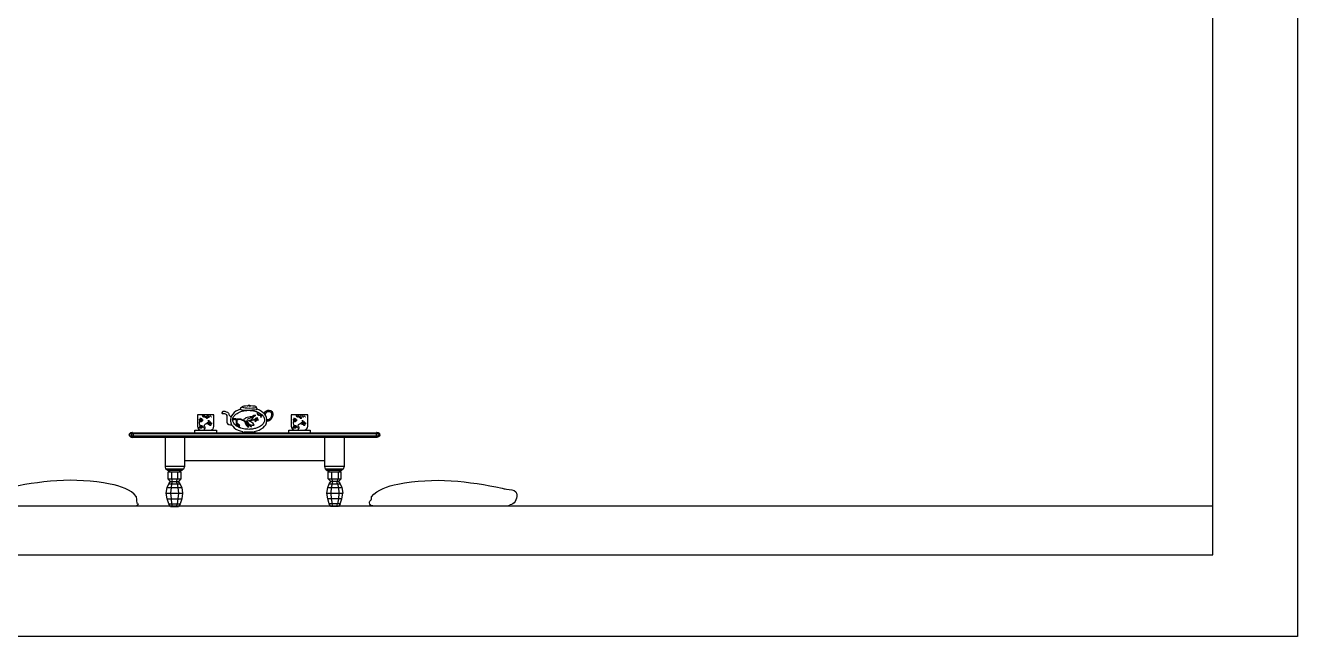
# Model space of a CAD drawing. Header units: inches. Extents: x 10 to 52.5, y 12.2 to 37.
# Drawn here: x 47.44 to 52.5, y 12.21 to 14.64 of the extents above; entities that cross this region are included whole.
import ezdxf

# ---------------------------------------------------------------- set-up
doc = ezdxf.new("R2010")
doc.units = ezdxf.units.IN
doc.header["$MEASUREMENT"] = 0
for name, color, linetype in [('02', 2, 'Continuous'), ('1', 1, 'Continuous'), ('kadrbm', 4, 'Continuous')]:
    doc.layers.add(name, color=color, linetype=linetype)

# ---------------------------------------------------------------- blocks, each defined once
blk = doc.blocks.new('kadrbm')
at = {"layer": 'kadrbm', "color": 4}
blk.add_lwpolyline([(0, 0), (0, 24.7972), (21, 24.7972), (21, 0), (0, 0)], close=True, dxfattribs=at)
blk.add_lwpolyline([(20.6631, 0.3257), (20.6631, 24.4603), (0.3369, 24.4603), (0.3369, 0.3257), (20.6631, 0.3257)], dxfattribs=at)

msp = doc.modelspace()

# ---------------------------------------------------------------- linework, layer by layer
at = {"layer": '02'}
for p, q in [((48.1207, 13.0925), (48.1207, 13.048)), ((48.1867, 13.0925), (48.1207, 13.0925)), ((48.1364, 13.0704), (48.1372, 13.0688)), ((48.1473, 13.0923), (48.1481, 13.0906)), ((48.1481, 13.0906), (48.149, 13.0898)), ((48.1498, 13.0873), (48.1616, 13.0847)), ((48.1549, 13.0814), (48.1557, 13.0881)), ((48.1549, 13.0831), (48.1557, 13.0839)), ((48.1557, 13.0805), (48.1549, 13.0814)), ((48.1557, 13.0881), (48.1566, 13.0889)), ((48.1566, 13.0847), (48.1557, 13.0856)), ((48.1566, 13.0797), (48.1557, 13.0805)), ((48.1582, 13.078), (48.1574, 13.0789)), ((48.1608, 13.078), (48.1582, 13.078)), ((48.1591, 13.0898), (48.1591, 13.0906)), ((48.1591, 13.0906), (48.1616, 13.0906)), ((48.1599, 13.0847), (48.1608, 13.0856)), ((48.1599, 13.0822), (48.1599, 13.0847)), ((48.1667, 13.0822), (48.1599, 13.0822)), ((48.1616, 13.0789), (48.1608, 13.078)), ((48.1616, 13.0906), (48.1624, 13.0898)), ((48.1616, 13.0847), (48.1616, 13.0822)), ((48.1624, 13.0898), (48.1633, 13.0889)), ((48.1633, 13.0814), (48.1624, 13.0805)), ((48.1641, 13.0881), (48.1717, 13.0889)), ((48.165, 13.0881), (48.165, 13.0889)), ((48.1675, 13.0831), (48.1667, 13.0831)), ((48.1667, 13.0831), (48.1667, 13.0822)), ((48.1675, 13.0881), (48.1683, 13.0873)), ((48.1692, 13.0847), (48.1675, 13.0831)), ((48.1683, 13.0864), (48.1692, 13.0856)), ((48.1717, 13.0889), (48.1725, 13.0881)), ((48.1725, 13.0881), (48.1734, 13.0873)), ((48.1734, 13.0873), (48.1742, 13.0864)), ((48.1759, 13.0856), (48.1759, 13.0847)), ((48.1759, 13.0847), (48.1768, 13.0847)), ((48.1867, 13.048), (48.1867, 13.0925)), ((48.3417, 13.0822), (48.3398, 13.0822)), ((48.3493, 13.072), (48.3532, 13.0729)), ((48.3527, 13.0776), (48.3543, 13.0754)), ((48.3554, 13.0793), (48.3559, 13.0755)), ((48.3559, 13.0685), (48.3556, 13.0715)), ((48.3599, 13.0764), (48.3576, 13.0746)), ((48.3609, 13.0705), (48.3578, 13.0725)), ((48.5607, 13.0925), (48.4947, 13.0925)), ((48.4947, 13.0925), (48.4947, 13.048)), ((48.5213, 13.0923), (48.5222, 13.0906)), ((48.5222, 13.0906), (48.523, 13.0898)), ((48.523, 13.0889), (48.5239, 13.0881)), ((48.5239, 13.0873), (48.5314, 13.0847)), ((48.5289, 13.0814), (48.5298, 13.0881)), ((48.5289, 13.0831), (48.5298, 13.0839)), ((48.5298, 13.0805), (48.5289, 13.0814)), ((48.5298, 13.0881), (48.5306, 13.0889)), ((48.5306, 13.0847), (48.5298, 13.0856)), ((48.5306, 13.0797), (48.5298, 13.0805)), ((48.5306, 13.0889), (48.5314, 13.0889)), ((48.5365, 13.0797), (48.5306, 13.0789)), ((48.5323, 13.078), (48.5314, 13.0789)), ((48.5348, 13.078), (48.5323, 13.078)), ((48.5331, 13.0898), (48.5331, 13.0906)), ((48.534, 13.0847), (48.5348, 13.0856)), ((48.534, 13.0822), (48.534, 13.0847)), ((48.5357, 13.0789), (48.5348, 13.078)), ((48.5357, 13.0906), (48.5365, 13.0898)), ((48.5365, 13.0898), (48.5373, 13.0889)), ((48.5373, 13.0814), (48.5365, 13.0805)), ((48.5373, 13.0898), (48.5382, 13.0898)), ((48.5382, 13.0881), (48.5458, 13.0889)), ((48.539, 13.0881), (48.539, 13.0889)), ((48.5407, 13.0831), (48.5407, 13.0822)), ((48.5415, 13.0831), (48.5407, 13.0831)), ((48.5432, 13.0847), (48.5415, 13.0831)), ((48.5424, 13.0873), (48.5424, 13.0864)), ((48.5424, 13.0864), (48.5432, 13.0856)), ((48.5458, 13.0889), (48.5466, 13.0881)), ((48.5466, 13.0881), (48.5474, 13.0873)), ((48.5474, 13.0873), (48.5483, 13.0864)), ((48.55, 13.0856), (48.55, 13.0847)), ((48.55, 13.0847), (48.5508, 13.0847)), ((48.5607, 13.048), (48.5607, 13.0925)), ((47.8509, 13.0177), (47.8544, 13.0211)), ((47.8561, 13.0211), (47.8526, 13.0177)), ((47.8612, 13.0229), (47.8544, 13.0211)), ((47.8544, 13.0211), (48.8424, 13.0211)), ((47.8629, 13.0229), (47.8561, 13.0211)), ((47.8595, 13.0211), (47.8578, 13.0177)), ((47.8612, 13.0229), (47.8612, 13.0229)), ((47.8629, 13.0229), (47.8629, 13.0229)), ((47.8646, 13.0229), (47.8646, 13.0023)), ((48.1109, 13.0229), (48.1109, 13.0314)), ((48.1109, 13.0314), (48.1965, 13.0314)), ((48.1633, 13.0553), (48.1641, 13.0587)), ((48.1641, 13.0545), (48.1633, 13.0553)), ((48.1641, 13.0587), (48.165, 13.0595)), ((48.1683, 13.0545), (48.1641, 13.0545)), ((48.165, 13.0595), (48.1717, 13.0587)), ((48.1658, 13.0612), (48.1658, 13.0646)), ((48.1658, 13.0646), (48.1667, 13.0646)), ((48.1667, 13.0646), (48.1667, 13.0654)), ((48.1675, 13.0595), (48.1667, 13.0604)), ((48.1683, 13.0604), (48.1683, 13.0612)), ((48.1692, 13.0595), (48.1683, 13.0604)), ((48.1692, 13.0519), (48.1683, 13.0553)), ((48.1692, 13.0553), (48.1683, 13.0545)), ((48.1692, 13.0612), (48.17, 13.062)), ((48.1692, 13.0553), (48.17, 13.0561)), ((48.17, 13.0662), (48.1717, 13.0646)), ((48.17, 13.062), (48.1768, 13.0612)), ((48.1709, 13.0587), (48.17, 13.0595)), ((48.17, 13.0561), (48.17, 13.0553)), ((48.1709, 13.0511), (48.17, 13.0519)), ((48.1742, 13.0511), (48.1709, 13.0511)), ((48.1717, 13.0646), (48.1717, 13.0629)), ((48.1768, 13.057), (48.1725, 13.057)), ((48.1734, 13.057), (48.1734, 13.0561)), ((48.1742, 13.0561), (48.1751, 13.0519)), ((48.1768, 13.0612), (48.1776, 13.0604)), ((48.1776, 13.0578), (48.1768, 13.057)), ((48.1776, 13.0604), (48.1776, 13.0578)), ((48.1965, 13.0314), (48.1965, 13.0229)), ((48.3022, 13.0228), (48.3483, 13.0231)), ((48.3116, 13.0598), (48.3169, 13.0506)), ((48.317, 13.059), (48.312, 13.0647)), ((48.3136, 13.0624), (48.3138, 13.0601)), ((48.316, 13.0593), (48.3159, 13.0568)), ((48.3177, 13.0554), (48.317, 13.059)), ((48.3178, 13.0547), (48.3171, 13.0524)), ((48.3222, 13.0465), (48.3177, 13.0554)), ((48.3189, 13.0585), (48.3181, 13.057)), ((48.3213, 13.0523), (48.3206, 13.0511)), ((48.4849, 13.0314), (48.5705, 13.0314)), ((48.4849, 13.0229), (48.4849, 13.0314)), ((48.5373, 13.0553), (48.5382, 13.0587)), ((48.5382, 13.0545), (48.5373, 13.0553)), ((48.5382, 13.0587), (48.539, 13.0595)), ((48.5424, 13.0545), (48.5382, 13.0545)), ((48.539, 13.0595), (48.5508, 13.0612)), ((48.5399, 13.0612), (48.5399, 13.0646)), ((48.5407, 13.0654), (48.5415, 13.0654)), ((48.5415, 13.0595), (48.5407, 13.0604)), ((48.5432, 13.0595), (48.5424, 13.0604)), ((48.5432, 13.0553), (48.5424, 13.0545)), ((48.5424, 13.0528), (48.5424, 13.0553)), ((48.5432, 13.0612), (48.5441, 13.062)), ((48.5432, 13.0553), (48.5441, 13.0561)), ((48.5441, 13.0662), (48.5458, 13.0646)), ((48.5449, 13.0587), (48.5441, 13.0595)), ((48.5449, 13.0511), (48.5441, 13.0519)), ((48.5483, 13.0511), (48.5449, 13.0511)), ((48.5458, 13.0646), (48.5458, 13.0629)), ((48.5466, 13.057), (48.5466, 13.0578)), ((48.5508, 13.057), (48.5466, 13.057)), ((48.5483, 13.0561), (48.5491, 13.0519)), ((48.55, 13.062), (48.55, 13.0612)), ((48.5508, 13.0612), (48.5517, 13.0604)), ((48.5517, 13.0578), (48.5508, 13.057)), ((48.5517, 13.0604), (48.5517, 13.0578)), ((48.5705, 13.0314), (48.5705, 13.0229)), ((48.8321, 13.0229), (48.8321, 13.0023)), ((48.8321, 13.0211), (48.8321, 13.0211)), ((48.8373, 13.0211), (48.8338, 13.0229)), ((48.8424, 13.0211), (48.8355, 13.0229)), ((48.8407, 13.0211), (48.8355, 13.0229)), ((48.8373, 13.0211), (48.839, 13.0177)), ((48.8475, 13.0177), (48.8407, 13.0211)), ((47.8492, 13.0126), (47.8509, 13.0177)), ((47.8492, 13.0126), (47.8509, 13.0092)), ((48.8475, 13.0177), (47.8509, 13.0177)), ((47.8509, 13.0126), (47.8526, 13.0177)), ((47.8509, 13.0126), (47.8526, 13.0092)), ((47.8544, 13.0058), (47.8509, 13.0092)), ((47.8509, 13.0092), (48.8475, 13.0092)), ((47.8526, 13.0092), (47.8561, 13.0058)), ((47.8578, 13.0023), (47.8544, 13.0058)), ((48.8424, 13.0058), (47.8544, 13.0058)), ((47.8544, 13.0058), (47.8612, 13.0023)), ((47.8612, 13.0023), (47.8561, 13.0058)), ((47.8578, 13.0177), (47.8578, 13.0092)), ((47.8595, 13.0058), (47.8578, 13.0092)), ((48.8355, 13.0023), (47.8578, 13.0023)), ((47.8629, 13.0023), (47.8595, 13.0058)), ((47.8612, 13.0023), (47.8612, 13.0023)), ((47.8629, 13.0023), (47.8629, 13.0023)), ((47.9937, 12.8872), (47.9937, 13.0023)), ((48.0689, 13.0023), (48.0689, 12.8872)), ((48.6278, 12.8872), (48.6278, 13.0023)), ((48.7048, 13.0023), (48.7048, 12.8872)), ((48.8338, 13.0023), (48.8373, 13.0058)), ((48.8338, 13.0023), (48.8338, 13.0023)), ((48.8424, 13.0058), (48.8355, 13.0023)), ((48.8407, 13.0058), (48.8355, 13.0023)), ((48.839, 13.0092), (48.8373, 13.0058)), ((48.839, 13.0177), (48.8407, 13.0126)), ((48.8407, 13.0126), (48.839, 13.0092)), ((48.8475, 13.0092), (48.8407, 13.0058)), ((48.8458, 13.0177), (48.8458, 13.0092)), ((48.8492, 13.0126), (48.8475, 13.0177)), ((48.8475, 13.0092), (48.8492, 13.0126)), ((47.9954, 12.8769), (47.9937, 12.8872)), ((48.0689, 12.8872), (47.9937, 12.8872)), ((48.0655, 12.8769), (47.9954, 12.8769)), ((47.9954, 12.8769), (48.0039, 12.8718)), ((48.0587, 12.8718), (48.0039, 12.8718)), ((48.0039, 12.8718), (48.0142, 12.8666)), ((48.0587, 12.8718), (48.0484, 12.8666)), ((48.0655, 12.8769), (48.0587, 12.8718)), ((48.0689, 12.8872), (48.0655, 12.8769)), ((48.6278, 12.9094), (48.0689, 12.9094)), ((48.6312, 12.8769), (48.6278, 12.8872)), ((48.7048, 12.8872), (48.6278, 12.8872)), ((48.6312, 12.8769), (48.6381, 12.8718)), ((48.7013, 12.8769), (48.6312, 12.8769)), ((48.6381, 12.8718), (48.6483, 12.8666)), ((48.6945, 12.8718), (48.6381, 12.8718)), ((48.6945, 12.8718), (48.6842, 12.8666)), ((48.7013, 12.8769), (48.6945, 12.8718)), ((48.7048, 12.8872), (48.7013, 12.8769)), ((48.0005, 12.8034), (48.0074, 12.8188)), ((48.0039, 12.8666), (48.0552, 12.8666)), ((48.0039, 12.8376), (48.0039, 12.8666)), ((48.0142, 12.8273), (48.0039, 12.8376)), ((48.0039, 12.8376), (48.0552, 12.8376)), ((48.0074, 12.8188), (48.0142, 12.8273)), ((48.0074, 12.8188), (48.0518, 12.8188)), ((48.0142, 12.8273), (48.045, 12.8273)), ((48.0176, 12.8188), (48.0159, 12.8034)), ((48.0176, 12.8666), (48.0176, 12.8376)), ((48.0176, 12.8376), (48.021, 12.8273)), ((48.021, 12.8273), (48.0176, 12.8188)), ((48.0416, 12.8376), (48.0364, 12.8273)), ((48.0364, 12.8273), (48.0398, 12.8188)), ((48.0398, 12.8188), (48.0433, 12.8034)), ((48.0416, 12.8666), (48.0416, 12.8376)), ((48.0552, 12.8376), (48.045, 12.8273)), ((48.0518, 12.8188), (48.045, 12.8273)), ((48.0587, 12.8034), (48.0518, 12.8188)), ((48.0552, 12.8666), (48.0552, 12.8376)), ((48.6398, 12.8034), (48.6449, 12.8188)), ((48.6415, 12.8666), (48.6928, 12.8666)), ((48.6415, 12.8376), (48.6415, 12.8666)), ((48.6415, 12.8376), (48.6928, 12.8376)), ((48.6518, 12.8273), (48.6415, 12.8376)), ((48.6449, 12.8188), (48.6518, 12.8273)), ((48.6449, 12.8188), (48.6894, 12.8188)), ((48.6825, 12.8273), (48.6518, 12.8273)), ((48.6569, 12.8188), (48.6535, 12.8034)), ((48.6552, 12.8666), (48.6552, 12.8376)), ((48.6552, 12.8376), (48.6603, 12.8273)), ((48.6569, 12.8188), (48.6603, 12.8273)), ((48.6808, 12.8376), (48.6757, 12.8273)), ((48.6791, 12.8188), (48.6757, 12.8273)), ((48.6791, 12.8188), (48.6825, 12.8034)), ((48.6808, 12.8666), (48.6808, 12.8376)), ((48.6928, 12.8376), (48.6825, 12.8273)), ((48.6825, 12.8273), (48.6894, 12.8188)), ((48.6894, 12.8188), (48.6962, 12.8034)), ((48.6928, 12.8376), (48.6928, 12.8666)), ((47.9971, 12.7812), (48.0005, 12.8034)), ((48.0005, 12.7589), (47.9971, 12.7812)), ((47.9971, 12.7812), (48.0621, 12.7812)), ((48.0005, 12.8034), (48.0587, 12.8034)), ((48.0159, 12.8034), (48.0142, 12.7812)), ((48.0142, 12.7812), (48.0159, 12.7589)), ((48.0433, 12.8034), (48.045, 12.7812)), ((48.045, 12.7812), (48.0433, 12.7589)), ((48.0587, 12.8034), (48.0621, 12.7812)), ((48.0621, 12.7812), (48.0587, 12.7589)), ((48.6364, 12.7812), (48.6398, 12.8034)), ((48.6364, 12.7812), (48.6996, 12.7812)), ((48.6398, 12.7589), (48.6364, 12.7812)), ((48.6398, 12.8034), (48.6962, 12.8034)), ((48.6535, 12.8034), (48.6518, 12.7812)), ((48.6518, 12.7812), (48.6535, 12.7589)), ((48.6825, 12.8034), (48.6842, 12.7812)), ((48.6842, 12.7812), (48.6825, 12.7589)), ((48.6962, 12.8034), (48.6996, 12.7812)), ((48.6962, 12.7589), (48.6996, 12.7812)), ((48.0005, 12.7589), (48.0587, 12.7589)), ((48.0074, 12.7384), (48.0005, 12.7589)), ((48.0142, 12.7281), (48.0074, 12.7384)), ((48.0074, 12.7384), (48.0518, 12.7384)), ((48.0142, 12.7281), (48.045, 12.7281)), ((48.0159, 12.7589), (48.0176, 12.7384)), ((48.0176, 12.7384), (48.021, 12.7281)), ((48.0398, 12.7384), (48.0364, 12.7281)), ((48.0433, 12.7589), (48.0398, 12.7384)), ((48.0518, 12.7384), (48.045, 12.7281)), ((48.0587, 12.7589), (48.0518, 12.7384)), ((48.6962, 12.7589), (48.6398, 12.7589)), ((48.6449, 12.7384), (48.6398, 12.7589)), ((48.6518, 12.7281), (48.6449, 12.7384)), ((48.6894, 12.7384), (48.6449, 12.7384)), ((48.6825, 12.7281), (48.6518, 12.7281)), ((48.6535, 12.7589), (48.6569, 12.7384)), ((48.6603, 12.7281), (48.6569, 12.7384)), ((48.6757, 12.7281), (48.6791, 12.7384)), ((48.6825, 12.7589), (48.6791, 12.7384)), ((48.6894, 12.7384), (48.6825, 12.7281)), ((48.6894, 12.7384), (48.6962, 12.7589)), ((49.3582, 12.7313), (49.3669, 12.7349))]:
    msp.add_line(p, q, dxfattribs=at)
for points in [[(48.133, 13.0704), (48.1305, 13.0704), (48.1305, 13.0713), (48.1296, 13.0713), (48.1296, 13.0755), (48.1305, 13.0755), (48.1305, 13.0763), (48.1313, 13.0763), (48.1321, 13.0755), (48.1338, 13.0755)], [(48.138, 13.0688), (48.138, 13.0662), (48.1372, 13.0662), (48.1372, 13.0654), (48.1364, 13.0654), (48.1355, 13.0646), (48.133, 13.0646), (48.133, 13.0654), (48.1321, 13.0654), (48.1313, 13.0662), (48.1313, 13.0696), (48.1321, 13.0704)], [(48.1338, 13.0738), (48.1338, 13.078), (48.1372, 13.078), (48.138, 13.0772), (48.138, 13.0755), (48.1372, 13.0746)], [(48.1338, 13.0713), (48.1338, 13.0721), (48.1347, 13.0721), (48.1347, 13.073), (48.1355, 13.0738), (48.1355, 13.0746), (48.1406, 13.0746), (48.1406, 13.0738), (48.1414, 13.0738), (48.1414, 13.0696), (48.1397, 13.0696), (48.1397, 13.0688), (48.1372, 13.0688), (48.1364, 13.0696)], [(48.1364, 13.0696), (48.1372, 13.0696)], [(48.1397, 13.0906), (48.1406, 13.0889), (48.1406, 13.0873), (48.1414, 13.0873), (48.1422, 13.0864), (48.1448, 13.0864), (48.1456, 13.0856), (48.1498, 13.0856), (48.1507, 13.0864), (48.1507, 13.0881)], [(48.1507, 13.0881), (48.1481, 13.0889), (48.1481, 13.0898), (48.1465, 13.0898), (48.1465, 13.0906), (48.1456, 13.0906), (48.1448, 13.0915), (48.1431, 13.0915), (48.1431, 13.0923)], [(48.3425, 13.0855), (48.3381, 13.0815), (48.3308, 13.0801), (48.3178, 13.0745)], [(48.507, 13.0704), (48.5045, 13.0704), (48.5045, 13.0713), (48.5037, 13.0713), (48.5037, 13.0755), (48.5045, 13.0755), (48.5045, 13.0763), (48.5054, 13.0763), (48.5062, 13.0755), (48.5079, 13.0755)], [(48.5112, 13.0696), (48.5112, 13.0654), (48.5104, 13.0654), (48.5096, 13.0646), (48.507, 13.0646), (48.507, 13.0654), (48.5062, 13.0654), (48.5054, 13.0662), (48.5054, 13.0696), (48.5062, 13.0704)], [(48.5079, 13.0738), (48.5079, 13.078), (48.5112, 13.078), (48.5121, 13.0772), (48.5121, 13.0755), (48.5112, 13.0746)], [(48.5079, 13.0713), (48.5079, 13.0721), (48.5087, 13.0721), (48.5087, 13.073), (48.5096, 13.0738), (48.5096, 13.0746), (48.5146, 13.0746), (48.5146, 13.0738), (48.5155, 13.0738), (48.5155, 13.0696), (48.5138, 13.0696), (48.5138, 13.0688), (48.5112, 13.0688), (48.5104, 13.0696)], [(48.5104, 13.0704), (48.5104, 13.0696), (48.5112, 13.0696)], [(48.5138, 13.0906), (48.5146, 13.0889), (48.5146, 13.0873), (48.5155, 13.0873), (48.5163, 13.0864), (48.5188, 13.0864), (48.5197, 13.0856), (48.5239, 13.0856), (48.5247, 13.0864), (48.5247, 13.0881)], [(48.5247, 13.0881), (48.5222, 13.0889), (48.5222, 13.0898), (48.5205, 13.0898), (48.5205, 13.0906), (48.5197, 13.0906), (48.5188, 13.0915), (48.5171, 13.0915), (48.5171, 13.0923)], [(48.1397, 13.0477), (48.1397, 13.0494), (48.138, 13.0494), (48.138, 13.0486), (48.133, 13.0486), (48.1321, 13.0477), (48.1313, 13.0477), (48.1288, 13.0452), (48.1288, 13.0435), (48.1279, 13.0435), (48.1279, 13.0418), (48.1262, 13.041), (48.1254, 13.0402), (48.1271, 13.0402), (48.1279, 13.041), (48.1296, 13.041), (48.1305, 13.0418), (48.1321, 13.0418), (48.133, 13.041), (48.1372, 13.041), (48.138, 13.0418), (48.1389, 13.0418), (48.1389, 13.0427), (48.1397, 13.0427), (48.1406, 13.0435), (48.1406, 13.0444), (48.1414, 13.0444), (48.1422, 13.0452), (48.1422, 13.0461), (48.1397, 13.0461), (48.1389, 13.0452), (48.1372, 13.0452), (48.1364, 13.0444), (48.1338, 13.0444), (48.1338, 13.0435), (48.1313, 13.0435), (48.1305, 13.0427), (48.1288, 13.0427), (48.1279, 13.0418), (48.1271, 13.0418)], [(48.5138, 13.0477), (48.5138, 13.0494), (48.5121, 13.0494), (48.5121, 13.0486), (48.507, 13.0486), (48.5062, 13.0477), (48.5054, 13.0477), (48.5028, 13.0452), (48.5028, 13.0435), (48.502, 13.0435), (48.502, 13.0418), (48.5003, 13.041), (48.4995, 13.0402), (48.5011, 13.0402), (48.502, 13.041), (48.5037, 13.041), (48.5045, 13.0418), (48.5062, 13.0418), (48.507, 13.041), (48.5112, 13.041), (48.5121, 13.0418), (48.5129, 13.0418), (48.5129, 13.0427), (48.5138, 13.0427), (48.5146, 13.0435), (48.5146, 13.0444), (48.5155, 13.0444), (48.5163, 13.0452), (48.5163, 13.0461), (48.5138, 13.0461), (48.5129, 13.0452), (48.5112, 13.0452), (48.5104, 13.0444), (48.5079, 13.0444), (48.5079, 13.0435), (48.5054, 13.0435), (48.5045, 13.0427), (48.5028, 13.0427), (48.502, 13.0418), (48.5011, 13.0418)], [(48.5121, 13.0662), (48.5112, 13.0662)]]:
    msp.add_lwpolyline(points, dxfattribs=at)
msp.add_circle((48.3555, 13.0734), 0.00182, dxfattribs=at)
for centre, radius, start, end in [((48.3166, 13.0349), 0.0349, 28.4115, 83.154), ((48.3519, 13.0743), 0.00327, 76.412, 220.178), ((48.3524, 13.0702), 0.00363, 145.4401, 325.2817), ((48.3543, 13.0786), 0.00192, 48.8189, 215.3002), ((48.3582, 13.0784), 0.00281, 322.1488, 146.9421), ((48.3592, 13.0737), 0.00349, 302.0925, 67.7046), ((48.1373, 13.048), 0.0166, 180, 270), ((48.1701, 13.048), 0.0166, 270, 0), ((48.3312, 13.0592), 0.0167, 211.1483, 243.8312), ((48.343, 13.0805), 0.0285, 207.955, 278.194), ((48.3459, 13.0721), 0.0284, 202.1954, 251.5844), ((48.4062, 13.0661), 0.0852, 184.9912, 194.8635), ((48.3486, 13.0628), 0.0211, 202.5275, 236.3795), ((48.5113, 13.048), 0.0166, 180, 270), ((48.5441, 13.048), 0.0166, 270, 0)]:
    msp.add_arc(centre, radius, start, end, dxfattribs=at)
for centre, major_axis, ratio, start_param, end_param in [((48.3281, 13.1243), (-0.0277, 0.0002), 0.151195, 4.939559, 10.878905), ((48.3247, 13.0731), (0.0728, 0.0032), 0.670128, 2.008464, 4.363395), ((48.3247, 13.0731), (-0.0732, 0.0028), 0.66477, 1.918909, 4.252263)]:
    msp.add_ellipse(centre, major_axis=major_axis, ratio=ratio, start_param=start_param, end_param=end_param, dxfattribs=at)
for points in [[(48.3008, 13.1259), (48.2928, 13.1194), (48.3483, 13.1134), (48.3591, 13.1165), (48.3555, 13.1237)], [(48.3234, 13.1252), (48.3219, 13.1288), (48.3278, 13.1318), (48.3314, 13.1292), (48.3292, 13.1256), (48.3285, 13.1252)], [(48.1313, 13.0814), (48.1347, 13.0486), (48.1481, 13.041), (48.1481, 13.0351), (48.1515, 13.0402), (48.1481, 13.0503), (48.1549, 13.0578), (48.1683, 13.0696), (48.1624, 13.0688)], [(48.223, 13.108), (48.2443, 13.0993), (48.2494, 13.0895), (48.2527, 13.0869)], [(48.2996, 13.0721), (48.3102, 13.0639), (48.3116, 13.0598)], [(48.3531, 13.0901), (48.3458, 13.09), (48.3371, 13.0855), (48.3253, 13.0841), (48.3041, 13.0742)], [(48.3151, 13.0685), (48.3293, 13.0714), (48.343, 13.0815), (48.3456, 13.0867), (48.3505, 13.0893)], [(48.3583, 13.1027), (48.3618, 13.0928), (48.3723, 13.0893), (48.3741, 13.0829), (48.3764, 13.0893), (48.3764, 13.0928)], [(48.3671, 13.0986), (48.3647, 13.0957), (48.3659, 13.0922)], [(48.3677, 13.0997), (48.3729, 13.0928), (48.3741, 13.0846)], [(48.3867, 13.0981), (48.3958, 13.1094), (48.4174, 13.1066), (48.4066, 13.0691), (48.3975, 13.068)], [(48.5054, 13.0814), (48.5087, 13.0486), (48.5222, 13.041), (48.5222, 13.0351), (48.5256, 13.0402), (48.5222, 13.0503), (48.5289, 13.0578), (48.5424, 13.0696), (48.5365, 13.0688)], [(48.2777, 13.0585), (48.2811, 13.0513), (48.2887, 13.0441)], [(48.2785, 13.0543), (48.2798, 13.0496), (48.2811, 13.0483), (48.2828, 13.0475)], [(48.2802, 13.053), (48.2866, 13.0517)], [(48.2828, 13.0568), (48.2883, 13.0517), (48.2866, 13.0458), (48.2908, 13.0432)], [(48.3019, 13.0261), (48.2991, 13.0236), (48.3022, 13.0228)], [(48.3058, 13.0258), (48.3233, 13.0247), (48.3444, 13.0261)], [(48.348, 13.0264), (48.3502, 13.0244), (48.3483, 13.0231)]]:
    msp.add_spline(points, degree=3, dxfattribs=at)
at = {"layer": '02', "start_tangent": (-0.091177, -0.995835), "end_tangent": (-0.091177, -0.995835)}
msp.add_spline([(48.2206, 13.1027), (48.219, 13.0985), (48.219, 13.1036), (48.2237, 13.1076), (48.2206, 13.1027)], degree=3, dxfattribs=at)
at = {"layer": '02'}
for points, knots in [([(48.2198, 13.0986), (48.2264, 13.099), (48.2472, 13.0953), (48.2295, 13.0547), (48.2505, 13.0536), (48.2563, 13.0533)], [1.596319, 1.596319, 1.596319, 1.596319, 18.199199, 58.072634, 73.130534, 73.130534, 73.130534, 73.130534]), ([(48.2612, 13.0731), (48.2612, 13.0713), (48.2614, 13.0694), (48.2624, 13.0657), (48.2632, 13.0639), (48.2652, 13.0601), (48.2665, 13.0582), (48.2696, 13.0545), (48.2715, 13.0527), (48.2758, 13.0492), (48.2782, 13.0475), (48.2835, 13.0444), (48.2864, 13.043), (48.2926, 13.0405), (48.2959, 13.0394), (48.3028, 13.0375), (48.3064, 13.0368), (48.3151, 13.0355), (48.3203, 13.0352), (48.3307, 13.0353), (48.3358, 13.0357), (48.3459, 13.0373), (48.3507, 13.0385), (48.3597, 13.0415), (48.3639, 13.0434), (48.3708, 13.0472), (48.3736, 13.0491), (48.3785, 13.0532), (48.3806, 13.0553), (48.384, 13.0596), (48.3853, 13.0618), (48.3872, 13.0661), (48.3878, 13.0682), (48.3884, 13.0724), (48.3883, 13.0745), (48.3876, 13.0788), (48.3869, 13.0809), (48.3848, 13.0852), (48.3834, 13.0874), (48.3798, 13.0917), (48.3777, 13.0938), (48.3726, 13.0978), (48.3697, 13.0997), (48.3632, 13.1031), (48.3597, 13.1046), (48.3522, 13.1072), (48.3482, 13.1083), (48.3399, 13.1099), (48.3357, 13.1105), (48.327, 13.111), (48.3227, 13.111), (48.314, 13.1105), (48.3097, 13.1099), (48.3015, 13.1083), (48.2975, 13.1073), (48.2899, 13.1047), (48.2864, 13.1032), (48.28, 13.0998), (48.277, 13.0979), (48.2719, 13.0939), (48.2697, 13.0918), (48.2661, 13.0875), (48.2647, 13.0853), (48.2626, 13.081), (48.2619, 13.0789), (48.2613, 13.0755), (48.2612, 13.0743), (48.2612, 13.0731)], [0, 0, 0, 0, 0.168688, 0.168688, 0.337377, 0.337377, 0.506065, 0.506065, 0.674753, 0.674753, 0.843442, 0.843442, 1.01213, 1.01213, 1.180819, 1.180819, 1.349507, 1.349507, 1.581757, 1.581757, 1.814007, 1.814007, 2.046257, 2.046257, 2.278507, 2.278507, 2.473101, 2.473101, 2.667696, 2.667696, 2.862291, 2.862291, 3.056885, 3.056885, 3.25148, 3.25148, 3.446075, 3.446075, 3.640669, 3.640669, 3.835264, 3.835264, 4.029859, 4.029859, 4.224453, 4.224453, 4.419048, 4.419048, 4.613642, 4.613642, 4.808237, 4.808237, 5.002832, 5.002832, 5.197426, 5.197426, 5.392021, 5.392021, 5.586616, 5.586616, 5.78121, 5.78121, 5.975805, 5.975805, 6.1704, 6.1704, 6.283185, 6.283185, 6.283185, 6.283185]), ([(48.2616, 13.0731), (48.2642, 13.0737), (48.2648, 13.074), (48.2664, 13.0748), (48.2674, 13.0751), (48.269, 13.0756), (48.2697, 13.0757), (48.2708, 13.0758), (48.2712, 13.0757), (48.272, 13.0755), (48.2722, 13.0754), (48.2727, 13.0751), (48.2728, 13.0749), (48.2731, 13.0747), (48.2733, 13.0745), (48.2736, 13.0741), (48.2738, 13.0737), (48.274, 13.0733)], [0, 0, 0, 0, 1.296943, 1.296943, 3.89083, 3.89083, 6.484716, 6.484716, 9.078602, 9.078602, 11.672489, 11.672489, 13.160588, 13.160588, 14.648688, 14.648688, 17.226365, 17.226365, 17.226365, 17.226365]), ([(48.2621, 13.076), (48.2685, 13.0796), (48.2737, 13.0791), (48.2763, 13.0756), (48.2768, 13.0744)], [0, 0, 0, 0, 12.485883, 17.226365, 17.226365, 17.226365, 17.226365]), ([(48.274, 13.0733), (48.2746, 13.0708), (48.2746, 13.0705), (48.2748, 13.0694), (48.2748, 13.0685), (48.275, 13.0659), (48.275, 13.0639), (48.2759, 13.061), (48.2756, 13.0588), (48.2761, 13.0539), (48.2767, 13.0521), (48.2777, 13.0493), (48.2782, 13.0483), (48.2843, 13.0452)], [20.253363, 20.253363, 20.253363, 20.253363, 21.43695, 21.43695, 23.804125, 23.804125, 28.713143, 28.713143, 33.622161, 33.622161, 38.531179, 38.531179, 41.628536, 41.628536, 41.628536, 41.628536]), ([(48.2769, 13.0744), (48.2746, 13.0736), (48.2812, 13.0774), (48.2869, 13.0769), (48.2904, 13.0783), (48.2967, 13.0755), (48.299, 13.0744), (48.3027, 13.0727), (48.3041, 13.072), (48.307, 13.0707), (48.3084, 13.07), (48.3125, 13.0681), (48.3153, 13.0668), (48.3182, 13.0656), (48.3185, 13.0655), (48.3187, 13.0654)], [330.471334, 330.471334, 330.471334, 330.471334, 368.281596, 368.281596, 431.959545, 431.959545, 469.667906, 469.667906, 493.490054, 493.490054, 517.312201, 517.312201, 564.956495, 564.956495, 569.225731, 569.225731, 569.225731, 569.225731]), ([(48.2774, 13.0716), (48.2844, 13.0791), (48.3002, 13.0719), (48.3147, 13.0649), (48.3206, 13.0627)], [332.71636, 332.71636, 332.71636, 332.71636, 481.991391, 584.090002, 584.090002, 584.090002, 584.090002]), ([(48.2775, 13.0717), (48.2782, 13.0673), (48.2775, 13.0556), (48.2794, 13.061), (48.2819, 13.0576)], [20.253363, 20.253363, 20.253363, 20.253363, 33.59593, 46.336839, 46.336839, 46.336839, 46.336839]), ([(48.3272, 13.0703), (48.329, 13.0709), (48.3308, 13.0714), (48.3366, 13.0731), (48.3407, 13.0739), (48.346, 13.0746), (48.3473, 13.0747), (48.3487, 13.0747)], [996.695232, 996.695232, 996.695232, 996.695232, 1025.618201, 1025.618201, 1090.69177, 1090.69177, 1111.962793, 1111.962793, 1111.962793, 1111.962793]), ([(48.3901, 13.0947), (48.393, 13.0982), (48.3932, 13.0987), (48.3939, 13.0998), (48.3943, 13.1006), (48.3953, 13.1021), (48.3958, 13.1028), (48.3969, 13.104), (48.3974, 13.1045), (48.3981, 13.105), (48.3983, 13.1051), (48.3987, 13.1054), (48.3989, 13.1055), (48.3996, 13.1058), (48.4001, 13.106), (48.4015, 13.1064), (48.4026, 13.1066), (48.4048, 13.1067), (48.4059, 13.1066), (48.4082, 13.1062), (48.4092, 13.1059), (48.4112, 13.1051), (48.4121, 13.1046), (48.4131, 13.1038), (48.4134, 13.1035), (48.4139, 13.1031), (48.4141, 13.1029), (48.4144, 13.1024), (48.4146, 13.1021), (48.4151, 13.1013), (48.4153, 13.1008), (48.4158, 13.0995), (48.416, 13.0987), (48.4164, 13.0965), (48.4165, 13.0947), (48.4162, 13.0911), (48.4158, 13.0892), (48.4146, 13.0855), (48.4139, 13.0836), (48.4121, 13.0803), (48.411, 13.0788), (48.409, 13.0765), (48.4081, 13.0757), (48.4068, 13.0748), (48.4064, 13.0745), (48.4057, 13.0741), (48.4054, 13.074), (48.4049, 13.0738), (48.4047, 13.0737), (48.4043, 13.0736), (48.404, 13.0735), (48.4033, 13.0733), (48.4027, 13.0733), (48.4012, 13.0731), (48.4002, 13.073), (48.3985, 13.073), (48.398, 13.073), (48.3974, 13.073)], [0, 0, 0, 0, 1.371452, 1.371452, 4.114357, 4.114357, 7.405701, 7.405701, 10.697045, 10.697045, 11.859608, 11.859608, 13.022171, 13.022171, 15.347298, 15.347298, 19.399423, 19.399423, 23.451548, 23.451548, 27.503673, 27.503673, 31.555798, 31.555798, 33.294724, 33.294724, 34.715538, 34.715538, 36.136352, 36.136352, 38.97798, 38.97798, 41.819608, 41.819608, 47.438052, 47.438052, 53.056496, 53.056496, 58.674939, 58.674939, 64.293383, 64.293383, 68.542989, 68.542989, 70.708618, 70.708618, 72.047012, 72.047012, 73.156213, 73.156213, 74.265414, 74.265414, 76.483816, 76.483816, 80.111602, 80.111602, 81.711475, 81.711475, 81.711475, 81.711475]), ([(48.3213, 13.0587), (48.3211, 13.0584), (48.3171, 13.0626), (48.3108, 13.0668), (48.3066, 13.0688)], [81.066548, 81.066548, 81.066548, 81.066548, 150.901113, 201.987985, 201.987985, 201.987985, 201.987985]), ([(47.8787, 12.7663), (47.8551, 12.7971), (47.6688, 12.8513), (47.4843, 12.8284), (47.3352, 12.7955), (47.2898, 12.7956), (47.3037, 12.7416), (47.3223, 12.7355), (47.3259, 12.7349)], [1253.013735, 1253.013735, 1253.013735, 1253.013735, 1369.524752, 1785.43384, 1802.323232, 1841.900782, 1890.567314, 1901.744497, 1901.744497, 1901.744497, 1901.744497]), ([(48.8194, 12.7313), (48.8088, 12.7311), (48.8061, 12.7406), (48.8115, 12.7299), (48.7991, 12.7511), (48.8177, 12.7537), (48.8125, 12.7642), (48.8141, 12.7663), (48.8378, 12.7971), (49.0241, 12.8513), (49.2086, 12.8284), (49.3577, 12.7955), (49.4031, 12.7956), (49.3892, 12.7416), (49.3706, 12.7355), (49.3669, 12.7349)], [1205.31188, 1205.31188, 1205.31188, 1205.31188, 1208.772253, 1212.709696, 1228.44684, 1245.145264, 1253.013735, 1253.013735, 1253.013735, 1369.524752, 1785.43384, 1802.323232, 1841.900782, 1890.567314, 1901.744497, 1901.744497, 1901.744497, 1901.744497]), ([(47.8735, 12.7313), (47.8841, 12.7311), (47.8868, 12.7406), (47.8814, 12.7299), (47.8787, 12.7663), (47.8787, 12.7663), (47.8787, 12.7663), (47.8787, 12.7663)], [1205.31188, 1205.31188, 1205.31188, 1205.31188, 1208.772253, 1212.709696, 1228.44684, 1245.145264, 1253.013735, 1253.013735, 1253.013735, 1253.013735])]:
    msp.add_open_spline(points, degree=3, knots=knots, dxfattribs=at)
msp.add_open_spline([(48.3287, 13.0687), (48.3362, 13.0712), (48.3426, 13.0726), (48.3489, 13.0729)], degree=3, dxfattribs=at)
at = {"layer": '1'}
msp.add_line((32.3342, 12.7313), (52.1649, 12.7313), dxfattribs=at)

# ---------------------------------------------------------------- block references
at = {"layer": 'kadrbm'}
msp.add_blockref('kadrbm', (31.5018, 12.2106), dxfattribs=at)

doc.saveas('drawing.dxf')
